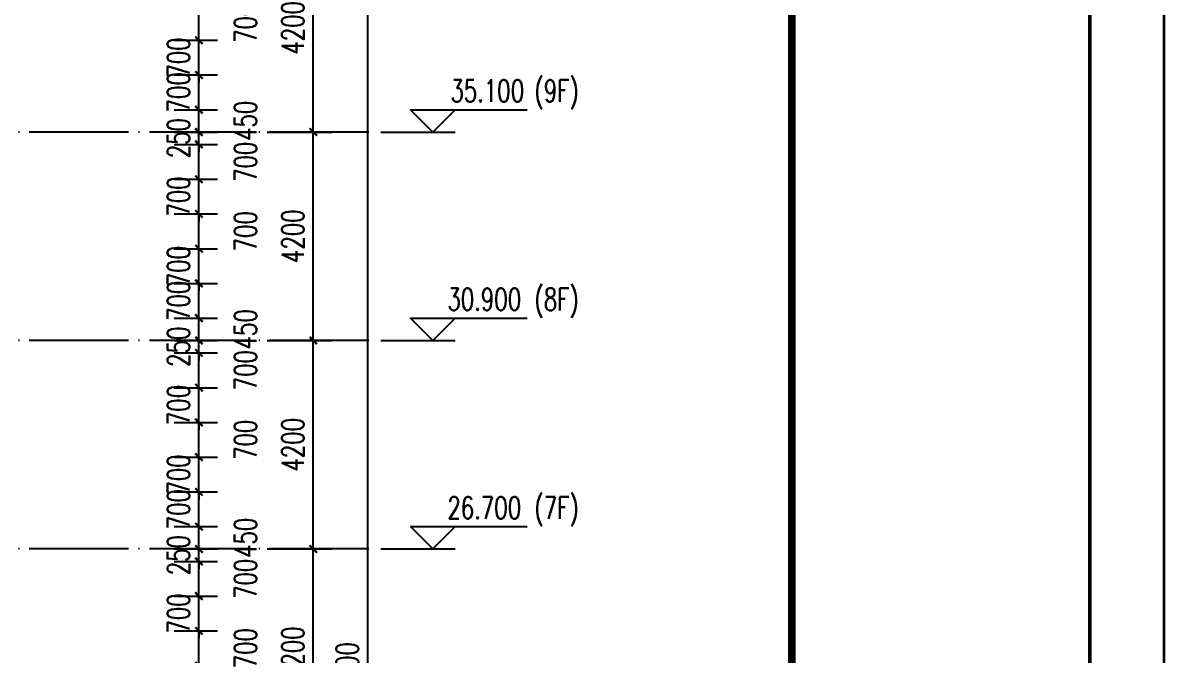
# Model space of a CAD drawing. Header units: millimetres. Extents: x 708158 to 1984082, y -168213 to -53.
# Drawn here: x 1063620 to 1086608, y -61396 to -48657 of the extents above; entities that cross this region are included whole.
import ezdxf

# ---------------------------------------------------------------- set-up
doc = ezdxf.new("R2010")
doc.units = ezdxf.units.MM
doc.header["$LTSCALE"] = 1000
doc.linetypes.add('DOTE', pattern=[2.42, 2, -0.2, 0.02, -0.2])
doc.layers.get('0').update_dxf_attribs({"color": 8})
for name, color, linetype in [('A-AXIS', 1, 'DOTE'), ('DIM_ELEV', 3, 'Continuous'), ('PUB_DIM', 3, 'Continuous'), ('PUB_TEXT', 7, 'Continuous')]:
    doc.layers.add(name, color=color, linetype=linetype)
doc.layers.add('图框', color=4, linetype='Continuous', lineweight=35)
doc.styles.add('_TCH_DIM', font='SIMPLEX', dxfattribs={"bigfont": 'GBCBIG'})
doc.styles.add('_TCH_DIM_T3', font='SIMPLEX', dxfattribs={"width": 0.705882, "bigfont": 'GBCBIG'})
doc.dimstyles.new('_TCH_ARCH&&150', dxfattribs={"dimtxt": 446.25, "dimasz": 150, "dimexe": 375, "dimexo": 450, "dimgap": 189.375, "dimtad": 1, "dimdec": 0, "dimzin": 0, "dimdsep": 46, "dimtxsty": '_TCH_DIM_T3', "dimblk": 'ARCHTICK', "dimcen": 0.09, "dimclrt": 7, "dimazin": 2, "dimtfac": 1, "dimtdec": 0, "dimtix": 1, "dimtmove": 2, "dimatfit": 3, "dimfxl": 1, "dimtolj": 1, "dimtzin": 0, "dimarcsym": 0})

# ---------------------------------------------------------------- blocks, each defined once
blk = doc.blocks.new('A$C998f5811')
at = {"layer": '图框', "color": 4}
blk.add_line((0, 0), (0, 89100), dxfattribs=at)
at = {"layer": '图框', "color": 4, "const_width": 74.2}
blk.add_lwpolyline([(-122400, 1500), (-1500, 1500), (-1500, 87600), (-122400, 87600)], close=True, dxfattribs=at)
at = {"layer": '图框', "const_width": 150}
blk.add_lwpolyline([(-7500, 87600), (-7500, 1500)], dxfattribs=at)
blk = doc.blocks.new('_ArchTick')
at = {"color": 0, "linetype": 'ByBlock', "const_width": 0.3}
blk.add_lwpolyline([(-0.5, -0.5), (0.5, 0.5)], dxfattribs=at)
blk = doc.blocks.new('*D300')
at = {"layer": 'Defpoints', "color": 0, "transparency": 16777216}
for p in [(1066219, -60907), (1067167, -60907), (1066219, -61607)]:
    blk.add_point(p, dxfattribs=at)
at = {"layer": 'PUB_DIM', "color": 0, "lineweight": -2, "transparency": 16777216}
for p, q in [((1066669, -60907), (1067542, -60907)), ((1067167, -61607), (1067167, -60907)), ((1066669, -61607), (1067542, -61607))]:
    blk.add_line(p, q, dxfattribs=at)
at = {"layer": 'PUB_DIM', "color": 0, "lineweight": -2, "transparency": 16777216, "xscale": 150, "yscale": 150, "zscale": 150}
for p, rotation in [((1067167, -60907), 90), ((1067167, -61607), 270)]:
    blk.add_blockref('_ArchTick', p, dxfattribs=dict(at, rotation=rotation))
at = {"layer": 'PUB_DIM', "color": 7, "transparency": 16777216, "insert": (1068105, -61257), "char_height": 446.2, "attachment_point": 5, "rotation": 90, "style": '_TCH_DIM_T3'}
blk.add_mtext('\\A1;700', dxfattribs=at)
blk = doc.blocks.new('*D301')
at = {"layer": 'Defpoints', "color": 0, "transparency": 16777216}
for p in [(1066219, -60207), (1067167, -60207), (1066219, -60907)]:
    blk.add_point(p, dxfattribs=at)
at = {"layer": 'PUB_DIM', "color": 0, "lineweight": -2, "transparency": 16777216}
for p, q in [((1066669, -60207), (1067542, -60207)), ((1067167, -60207), (1067167, -60057)), ((1067167, -60907), (1067167, -60207)), ((1066669, -60907), (1067542, -60907)), ((1067167, -60907), (1067167, -61057))]:
    blk.add_line(p, q, dxfattribs=at)
at = {"layer": 'PUB_DIM', "color": 0, "lineweight": -2, "transparency": 16777216, "xscale": 150, "yscale": 150, "zscale": 150}
for p, rotation in [((1067167, -60207), 270), ((1067167, -60907), 90)]:
    blk.add_blockref('_ArchTick', p, dxfattribs=dict(at, rotation=rotation))
at = {"layer": 'PUB_DIM', "color": 7, "transparency": 16777216, "insert": (1066755, -60557), "char_height": 446.2, "attachment_point": 5, "rotation": 90, "style": '_TCH_DIM_T3'}
blk.add_mtext('\\A1;700', dxfattribs=at)
blk = doc.blocks.new('*D302')
at = {"layer": 'Defpoints', "color": 0, "transparency": 16777216}
for p in [(1066219, -59507), (1067167, -59507), (1066219, -60207)]:
    blk.add_point(p, dxfattribs=at)
at = {"layer": 'PUB_DIM', "color": 0, "lineweight": -2, "transparency": 16777216}
for p, q in [((1066669, -59507), (1067542, -59507)), ((1067167, -60207), (1067167, -59507)), ((1066669, -60207), (1067542, -60207))]:
    blk.add_line(p, q, dxfattribs=at)
at = {"layer": 'PUB_DIM', "color": 0, "lineweight": -2, "transparency": 16777216, "xscale": 150, "yscale": 150, "zscale": 150}
for p, rotation in [((1067167, -59507), 90), ((1067167, -60207), 270)]:
    blk.add_blockref('_ArchTick', p, dxfattribs=dict(at, rotation=rotation))
at = {"layer": 'PUB_DIM', "color": 7, "transparency": 16777216, "insert": (1068105, -59857), "char_height": 446.2, "attachment_point": 5, "rotation": 90, "style": '_TCH_DIM_T3'}
blk.add_mtext('\\A1;700', dxfattribs=at)
blk = doc.blocks.new('*D303')
at = {"layer": 'Defpoints', "color": 0, "transparency": 16777216}
for p in [(1066219, -59257), (1067167, -59257), (1066219, -59507)]:
    blk.add_point(p, dxfattribs=at)
at = {"layer": 'PUB_DIM', "color": 0, "lineweight": -2, "transparency": 16777216}
for p, q in [((1066669, -59257), (1067542, -59257)), ((1067167, -59257), (1067167, -59107)), ((1067167, -59507), (1067167, -59257)), ((1066669, -59507), (1067542, -59507)), ((1067167, -59507), (1067167, -59657))]:
    blk.add_line(p, q, dxfattribs=at)
at = {"layer": 'PUB_DIM', "color": 0, "lineweight": -2, "transparency": 16777216, "xscale": 150, "yscale": 150, "zscale": 150}
for p, rotation in [((1067167, -59257), 270), ((1067167, -59507), 90)]:
    blk.add_blockref('_ArchTick', p, dxfattribs=dict(at, rotation=rotation))
at = {"layer": 'PUB_DIM', "color": 7, "transparency": 16777216, "insert": (1066755, -59382), "char_height": 446.2, "attachment_point": 5, "rotation": 90, "style": '_TCH_DIM_T3'}
blk.add_mtext('\\A1;250', dxfattribs=at)
blk = doc.blocks.new('*D304')
at = {"layer": 'Defpoints', "color": 0, "transparency": 16777216}
for p in [(1066219, -58807), (1067167, -58807), (1066219, -59257)]:
    blk.add_point(p, dxfattribs=at)
at = {"layer": 'PUB_DIM', "color": 0, "lineweight": -2, "transparency": 16777216}
for p, q in [((1066669, -58807), (1067542, -58807)), ((1067167, -59257), (1067167, -58807)), ((1066669, -59257), (1067542, -59257))]:
    blk.add_line(p, q, dxfattribs=at)
at = {"layer": 'PUB_DIM', "color": 0, "lineweight": -2, "transparency": 16777216, "xscale": 150, "yscale": 150, "zscale": 150}
for p, rotation in [((1067167, -58807), 90), ((1067167, -59257), 270)]:
    blk.add_blockref('_ArchTick', p, dxfattribs=dict(at, rotation=rotation))
at = {"layer": 'PUB_DIM', "color": 7, "transparency": 16777216, "insert": (1068105, -59032), "char_height": 446.2, "attachment_point": 5, "rotation": 90, "style": '_TCH_DIM_T3'}
blk.add_mtext('\\A1;450', dxfattribs=at)
blk = doc.blocks.new('*D305')
at = {"layer": 'Defpoints', "color": 0, "transparency": 16777216}
for p in [(1066219, -58107), (1067167, -58107), (1066219, -58807)]:
    blk.add_point(p, dxfattribs=at)
at = {"layer": 'PUB_DIM', "color": 0, "lineweight": -2, "transparency": 16777216}
for p, q in [((1066669, -58107), (1067542, -58107)), ((1067167, -58807), (1067167, -58107)), ((1066669, -58807), (1067542, -58807))]:
    blk.add_line(p, q, dxfattribs=at)
at = {"layer": 'PUB_DIM', "color": 0, "lineweight": -2, "transparency": 16777216, "xscale": 150, "yscale": 150, "zscale": 150}
for p, rotation in [((1067167, -58107), 90), ((1067167, -58807), 270)]:
    blk.add_blockref('_ArchTick', p, dxfattribs=dict(at, rotation=rotation))
at = {"layer": 'PUB_DIM', "color": 7, "transparency": 16777216, "insert": (1066755, -58457), "char_height": 446.2, "attachment_point": 5, "rotation": 90, "style": '_TCH_DIM_T3'}
blk.add_mtext('\\A1;700', dxfattribs=at)
blk = doc.blocks.new('*D306')
at = {"layer": 'Defpoints', "color": 0, "transparency": 16777216}
for p in [(1066219, -57407), (1067167, -57407), (1066219, -58107)]:
    blk.add_point(p, dxfattribs=at)
at = {"layer": 'PUB_DIM', "color": 0, "lineweight": -2, "transparency": 16777216}
for p, q in [((1066669, -57407), (1067542, -57407)), ((1067167, -57407), (1067167, -57257)), ((1067167, -58107), (1067167, -57407)), ((1066669, -58107), (1067542, -58107)), ((1067167, -58107), (1067167, -58257))]:
    blk.add_line(p, q, dxfattribs=at)
at = {"layer": 'PUB_DIM', "color": 0, "lineweight": -2, "transparency": 16777216, "xscale": 150, "yscale": 150, "zscale": 150}
for p, rotation in [((1067167, -57407), 270), ((1067167, -58107), 90)]:
    blk.add_blockref('_ArchTick', p, dxfattribs=dict(at, rotation=rotation))
at = {"layer": 'PUB_DIM', "color": 7, "transparency": 16777216, "insert": (1066755, -57757), "char_height": 446.2, "attachment_point": 5, "rotation": 90, "style": '_TCH_DIM_T3'}
blk.add_mtext('\\A1;700', dxfattribs=at)
blk = doc.blocks.new('*D307')
at = {"layer": 'Defpoints', "color": 0, "transparency": 16777216}
for p in [(1066219, -56707), (1067167, -56707), (1066219, -57407)]:
    blk.add_point(p, dxfattribs=at)
at = {"layer": 'PUB_DIM', "color": 0, "lineweight": -2, "transparency": 16777216}
for p, q in [((1066669, -56707), (1067542, -56707)), ((1067167, -57407), (1067167, -56707)), ((1066669, -57407), (1067542, -57407))]:
    blk.add_line(p, q, dxfattribs=at)
at = {"layer": 'PUB_DIM', "color": 0, "lineweight": -2, "transparency": 16777216, "xscale": 150, "yscale": 150, "zscale": 150}
for p, rotation in [((1067167, -56707), 90), ((1067167, -57407), 270)]:
    blk.add_blockref('_ArchTick', p, dxfattribs=dict(at, rotation=rotation))
at = {"layer": 'PUB_DIM', "color": 7, "transparency": 16777216, "insert": (1068105, -57057), "char_height": 446.2, "attachment_point": 5, "rotation": 90, "style": '_TCH_DIM_T3'}
blk.add_mtext('\\A1;700', dxfattribs=at)
blk = doc.blocks.new('*D308')
at = {"layer": 'Defpoints', "color": 0, "transparency": 16777216}
for p in [(1066219, -56007), (1067167, -56007), (1066219, -56707)]:
    blk.add_point(p, dxfattribs=at)
at = {"layer": 'PUB_DIM', "color": 0, "lineweight": -2, "transparency": 16777216}
for p, q in [((1067167, -56007), (1067167, -55857)), ((1066669, -56007), (1067542, -56007)), ((1067167, -56707), (1067167, -56007)), ((1066669, -56707), (1067542, -56707)), ((1067167, -56707), (1067167, -56857))]:
    blk.add_line(p, q, dxfattribs=at)
at = {"layer": 'PUB_DIM', "color": 0, "lineweight": -2, "transparency": 16777216, "xscale": 150, "yscale": 150, "zscale": 150}
for p, rotation in [((1067167, -56007), 270), ((1067167, -56707), 90)]:
    blk.add_blockref('_ArchTick', p, dxfattribs=dict(at, rotation=rotation))
at = {"layer": 'PUB_DIM', "color": 7, "transparency": 16777216, "insert": (1066755, -56357), "char_height": 446.2, "attachment_point": 5, "rotation": 90, "style": '_TCH_DIM_T3'}
blk.add_mtext('\\A1;700', dxfattribs=at)
blk = doc.blocks.new('*D309')
at = {"layer": 'Defpoints', "color": 0, "transparency": 16777216}
for p in [(1066219, -55307), (1067167, -55307), (1066219, -56007)]:
    blk.add_point(p, dxfattribs=at)
at = {"layer": 'PUB_DIM', "color": 0, "lineweight": -2, "transparency": 16777216}
for p, q in [((1066669, -55307), (1067542, -55307)), ((1067167, -56007), (1067167, -55307)), ((1066669, -56007), (1067542, -56007))]:
    blk.add_line(p, q, dxfattribs=at)
at = {"layer": 'PUB_DIM', "color": 0, "lineweight": -2, "transparency": 16777216, "xscale": 150, "yscale": 150, "zscale": 150}
for p, rotation in [((1067167, -55307), 90), ((1067167, -56007), 270)]:
    blk.add_blockref('_ArchTick', p, dxfattribs=dict(at, rotation=rotation))
at = {"layer": 'PUB_DIM', "color": 7, "transparency": 16777216, "insert": (1068105, -55657), "char_height": 446.2, "attachment_point": 5, "rotation": 90, "style": '_TCH_DIM_T3'}
blk.add_mtext('\\A1;700', dxfattribs=at)
blk = doc.blocks.new('*D310')
at = {"layer": 'Defpoints', "color": 0, "transparency": 16777216}
for p in [(1066219, -55057), (1067167, -55057), (1066219, -55307)]:
    blk.add_point(p, dxfattribs=at)
at = {"layer": 'PUB_DIM', "color": 0, "lineweight": -2, "transparency": 16777216}
for p, q in [((1067167, -55057), (1067167, -54907)), ((1066669, -55057), (1067542, -55057)), ((1067167, -55307), (1067167, -55057)), ((1066669, -55307), (1067542, -55307)), ((1067167, -55307), (1067167, -55457))]:
    blk.add_line(p, q, dxfattribs=at)
at = {"layer": 'PUB_DIM', "color": 0, "lineweight": -2, "transparency": 16777216, "xscale": 150, "yscale": 150, "zscale": 150}
for p, rotation in [((1067167, -55057), 270), ((1067167, -55307), 90)]:
    blk.add_blockref('_ArchTick', p, dxfattribs=dict(at, rotation=rotation))
at = {"layer": 'PUB_DIM', "color": 7, "transparency": 16777216, "insert": (1066755, -55182), "char_height": 446.2, "attachment_point": 5, "rotation": 90, "style": '_TCH_DIM_T3'}
blk.add_mtext('\\A1;250', dxfattribs=at)
blk = doc.blocks.new('*D311')
at = {"layer": 'Defpoints', "color": 0, "transparency": 16777216}
for p in [(1066219, -54607), (1067167, -54607), (1066219, -55057)]:
    blk.add_point(p, dxfattribs=at)
at = {"layer": 'PUB_DIM', "color": 0, "lineweight": -2, "transparency": 16777216}
for p, q in [((1066669, -54607), (1067542, -54607)), ((1067167, -55057), (1067167, -54607)), ((1066669, -55057), (1067542, -55057))]:
    blk.add_line(p, q, dxfattribs=at)
at = {"layer": 'PUB_DIM', "color": 0, "lineweight": -2, "transparency": 16777216, "xscale": 150, "yscale": 150, "zscale": 150}
for p, rotation in [((1067167, -54607), 90), ((1067167, -55057), 270)]:
    blk.add_blockref('_ArchTick', p, dxfattribs=dict(at, rotation=rotation))
at = {"layer": 'PUB_DIM', "color": 7, "transparency": 16777216, "insert": (1068105, -54832), "char_height": 446.2, "attachment_point": 5, "rotation": 90, "style": '_TCH_DIM_T3'}
blk.add_mtext('\\A1;450', dxfattribs=at)
blk = doc.blocks.new('*D312')
at = {"layer": 'Defpoints', "color": 0, "transparency": 16777216}
for p in [(1066219, -53907), (1067167, -53907), (1066219, -54607)]:
    blk.add_point(p, dxfattribs=at)
at = {"layer": 'PUB_DIM', "color": 0, "lineweight": -2, "transparency": 16777216}
for p, q in [((1066669, -53907), (1067542, -53907)), ((1067167, -54607), (1067167, -53907)), ((1066669, -54607), (1067542, -54607))]:
    blk.add_line(p, q, dxfattribs=at)
at = {"layer": 'PUB_DIM', "color": 0, "lineweight": -2, "transparency": 16777216, "xscale": 150, "yscale": 150, "zscale": 150}
for p, rotation in [((1067167, -53907), 90), ((1067167, -54607), 270)]:
    blk.add_blockref('_ArchTick', p, dxfattribs=dict(at, rotation=rotation))
at = {"layer": 'PUB_DIM', "color": 7, "transparency": 16777216, "insert": (1066755, -54257), "char_height": 446.2, "attachment_point": 5, "rotation": 90, "style": '_TCH_DIM_T3'}
blk.add_mtext('\\A1;700', dxfattribs=at)
blk = doc.blocks.new('*D313')
at = {"layer": 'Defpoints', "color": 0, "transparency": 16777216}
for p in [(1066219, -53207), (1067167, -53207), (1066219, -53907)]:
    blk.add_point(p, dxfattribs=at)
at = {"layer": 'PUB_DIM', "color": 0, "lineweight": -2, "transparency": 16777216}
for p, q in [((1067167, -53207), (1067167, -53057)), ((1066669, -53207), (1067542, -53207)), ((1067167, -53907), (1067167, -53207)), ((1066669, -53907), (1067542, -53907)), ((1067167, -53907), (1067167, -54057))]:
    blk.add_line(p, q, dxfattribs=at)
at = {"layer": 'PUB_DIM', "color": 0, "lineweight": -2, "transparency": 16777216, "xscale": 150, "yscale": 150, "zscale": 150}
for p, rotation in [((1067167, -53207), 270), ((1067167, -53907), 90)]:
    blk.add_blockref('_ArchTick', p, dxfattribs=dict(at, rotation=rotation))
at = {"layer": 'PUB_DIM', "color": 7, "transparency": 16777216, "insert": (1066755, -53557), "char_height": 446.2, "attachment_point": 5, "rotation": 90, "style": '_TCH_DIM_T3'}
blk.add_mtext('\\A1;700', dxfattribs=at)
blk = doc.blocks.new('*D314')
at = {"layer": 'Defpoints', "color": 0, "transparency": 16777216}
for p in [(1066219, -52507), (1067167, -52507), (1066219, -53207)]:
    blk.add_point(p, dxfattribs=at)
at = {"layer": 'PUB_DIM', "color": 0, "lineweight": -2, "transparency": 16777216}
for p, q in [((1066669, -52507), (1067542, -52507)), ((1067167, -53207), (1067167, -52507)), ((1066669, -53207), (1067542, -53207))]:
    blk.add_line(p, q, dxfattribs=at)
at = {"layer": 'PUB_DIM', "color": 0, "lineweight": -2, "transparency": 16777216, "xscale": 150, "yscale": 150, "zscale": 150}
for p, rotation in [((1067167, -52507), 90), ((1067167, -53207), 270)]:
    blk.add_blockref('_ArchTick', p, dxfattribs=dict(at, rotation=rotation))
at = {"layer": 'PUB_DIM', "color": 7, "transparency": 16777216, "insert": (1068105, -52857), "char_height": 446.2, "attachment_point": 5, "rotation": 90, "style": '_TCH_DIM_T3'}
blk.add_mtext('\\A1;700', dxfattribs=at)
blk = doc.blocks.new('*D315')
at = {"layer": 'Defpoints', "color": 0, "transparency": 16777216}
for p in [(1066219, -51807), (1067167, -51807), (1066219, -52507)]:
    blk.add_point(p, dxfattribs=at)
at = {"layer": 'PUB_DIM', "color": 0, "lineweight": -2, "transparency": 16777216}
for p, q in [((1067167, -51807), (1067167, -51657)), ((1066669, -51807), (1067542, -51807)), ((1067167, -52507), (1067167, -51807)), ((1066669, -52507), (1067542, -52507)), ((1067167, -52507), (1067167, -52657))]:
    blk.add_line(p, q, dxfattribs=at)
at = {"layer": 'PUB_DIM', "color": 0, "lineweight": -2, "transparency": 16777216, "xscale": 150, "yscale": 150, "zscale": 150}
for p, rotation in [((1067167, -51807), 270), ((1067167, -52507), 90)]:
    blk.add_blockref('_ArchTick', p, dxfattribs=dict(at, rotation=rotation))
at = {"layer": 'PUB_DIM', "color": 7, "transparency": 16777216, "insert": (1066755, -52157), "char_height": 446.2, "attachment_point": 5, "rotation": 90, "style": '_TCH_DIM_T3'}
blk.add_mtext('\\A1;700', dxfattribs=at)
blk = doc.blocks.new('*D316')
at = {"layer": 'Defpoints', "color": 0, "transparency": 16777216}
for p in [(1066219, -51107), (1067167, -51107), (1066219, -51807)]:
    blk.add_point(p, dxfattribs=at)
at = {"layer": 'PUB_DIM', "color": 0, "lineweight": -2, "transparency": 16777216}
for p, q in [((1066669, -51107), (1067542, -51107)), ((1067167, -51807), (1067167, -51107)), ((1066669, -51807), (1067542, -51807))]:
    blk.add_line(p, q, dxfattribs=at)
at = {"layer": 'PUB_DIM', "color": 0, "lineweight": -2, "transparency": 16777216, "xscale": 150, "yscale": 150, "zscale": 150}
for p, rotation in [((1067167, -51107), 90), ((1067167, -51807), 270)]:
    blk.add_blockref('_ArchTick', p, dxfattribs=dict(at, rotation=rotation))
at = {"layer": 'PUB_DIM', "color": 7, "transparency": 16777216, "insert": (1068105, -51457), "char_height": 446.2, "attachment_point": 5, "rotation": 90, "style": '_TCH_DIM_T3'}
blk.add_mtext('\\A1;700', dxfattribs=at)
blk = doc.blocks.new('*D317')
at = {"layer": 'Defpoints', "color": 0, "transparency": 16777216}
for p in [(1066219, -50857), (1067167, -50857), (1066219, -51107)]:
    blk.add_point(p, dxfattribs=at)
at = {"layer": 'PUB_DIM', "color": 0, "lineweight": -2, "transparency": 16777216}
for p, q in [((1067167, -50857), (1067167, -50707)), ((1066669, -50857), (1067542, -50857)), ((1067167, -51107), (1067167, -50857)), ((1066669, -51107), (1067542, -51107)), ((1067167, -51107), (1067167, -51257))]:
    blk.add_line(p, q, dxfattribs=at)
at = {"layer": 'PUB_DIM', "color": 0, "lineweight": -2, "transparency": 16777216, "xscale": 150, "yscale": 150, "zscale": 150}
for p, rotation in [((1067167, -50857), 270), ((1067167, -51107), 90)]:
    blk.add_blockref('_ArchTick', p, dxfattribs=dict(at, rotation=rotation))
at = {"layer": 'PUB_DIM', "color": 7, "transparency": 16777216, "insert": (1066755, -50982), "char_height": 446.2, "attachment_point": 5, "rotation": 90, "style": '_TCH_DIM_T3'}
blk.add_mtext('\\A1;250', dxfattribs=at)
blk = doc.blocks.new('*D318')
at = {"layer": 'Defpoints', "color": 0, "transparency": 16777216}
for p in [(1066219, -50407), (1067167, -50407), (1066219, -50857)]:
    blk.add_point(p, dxfattribs=at)
at = {"layer": 'PUB_DIM', "color": 0, "lineweight": -2, "transparency": 16777216}
for p, q in [((1066669, -50407), (1067542, -50407)), ((1067167, -50857), (1067167, -50407)), ((1066669, -50857), (1067542, -50857))]:
    blk.add_line(p, q, dxfattribs=at)
at = {"layer": 'PUB_DIM', "color": 0, "lineweight": -2, "transparency": 16777216, "xscale": 150, "yscale": 150, "zscale": 150}
for p, rotation in [((1067167, -50407), 90), ((1067167, -50857), 270)]:
    blk.add_blockref('_ArchTick', p, dxfattribs=dict(at, rotation=rotation))
at = {"layer": 'PUB_DIM', "color": 7, "transparency": 16777216, "insert": (1068105, -50632), "char_height": 446.2, "attachment_point": 5, "rotation": 90, "style": '_TCH_DIM_T3'}
blk.add_mtext('\\A1;450', dxfattribs=at)
blk = doc.blocks.new('*D319')
at = {"layer": 'Defpoints', "color": 0, "transparency": 16777216}
for p in [(1066219, -49707), (1067167, -49707), (1066219, -50407)]:
    blk.add_point(p, dxfattribs=at)
at = {"layer": 'PUB_DIM', "color": 0, "lineweight": -2, "transparency": 16777216}
for p, q in [((1066669, -49707), (1067542, -49707)), ((1067167, -50407), (1067167, -49707)), ((1066669, -50407), (1067542, -50407))]:
    blk.add_line(p, q, dxfattribs=at)
at = {"layer": 'PUB_DIM', "color": 0, "lineweight": -2, "transparency": 16777216, "xscale": 150, "yscale": 150, "zscale": 150}
for p, rotation in [((1067167, -49707), 90), ((1067167, -50407), 270)]:
    blk.add_blockref('_ArchTick', p, dxfattribs=dict(at, rotation=rotation))
at = {"layer": 'PUB_DIM', "color": 7, "transparency": 16777216, "insert": (1066755, -50057), "char_height": 446.2, "attachment_point": 5, "rotation": 90, "style": '_TCH_DIM_T3'}
blk.add_mtext('\\A1;700', dxfattribs=at)
blk = doc.blocks.new('*D320')
at = {"layer": 'Defpoints', "color": 0, "transparency": 16777216}
for p in [(1066219, -49007), (1067167, -49007), (1066219, -49707)]:
    blk.add_point(p, dxfattribs=at)
at = {"layer": 'PUB_DIM', "color": 0, "lineweight": -2, "transparency": 16777216}
for p, q in [((1067167, -49007), (1067167, -48857)), ((1066669, -49007), (1067542, -49007)), ((1067167, -49707), (1067167, -49007)), ((1066669, -49707), (1067542, -49707)), ((1067167, -49707), (1067167, -49857))]:
    blk.add_line(p, q, dxfattribs=at)
at = {"layer": 'PUB_DIM', "color": 0, "lineweight": -2, "transparency": 16777216, "xscale": 150, "yscale": 150, "zscale": 150}
for p, rotation in [((1067167, -49007), 270), ((1067167, -49707), 90)]:
    blk.add_blockref('_ArchTick', p, dxfattribs=dict(at, rotation=rotation))
at = {"layer": 'PUB_DIM', "color": 7, "transparency": 16777216, "insert": (1066755, -49357), "char_height": 446.2, "attachment_point": 5, "rotation": 90, "style": '_TCH_DIM_T3'}
blk.add_mtext('\\A1;700', dxfattribs=at)
blk = doc.blocks.new('*D321')
at = {"layer": 'Defpoints', "color": 0, "transparency": 16777216}
for p in [(1066219, -48307), (1067167, -48307), (1066219, -49007)]:
    blk.add_point(p, dxfattribs=at)
at = {"layer": 'PUB_DIM', "color": 0, "lineweight": -2, "transparency": 16777216}
for p, q in [((1066669, -48307), (1067542, -48307)), ((1067167, -49007), (1067167, -48307)), ((1066669, -49007), (1067542, -49007))]:
    blk.add_line(p, q, dxfattribs=at)
at = {"layer": 'PUB_DIM', "color": 0, "lineweight": -2, "transparency": 16777216, "xscale": 150, "yscale": 150, "zscale": 150}
for p, rotation in [((1067167, -48307), 90), ((1067167, -49007), 270)]:
    blk.add_blockref('_ArchTick', p, dxfattribs=dict(at, rotation=rotation))
at = {"layer": 'PUB_DIM', "color": 7, "transparency": 16777216, "insert": (1068105, -48657), "char_height": 446.2, "attachment_point": 5, "rotation": 90, "style": '_TCH_DIM_T3'}
blk.add_mtext('\\A1;700', dxfattribs=at)
blk = doc.blocks.new('*D755')
at = {"layer": 'Defpoints', "color": 0, "transparency": 16777216}
for p in [(1068094, -37657), (1070567, -37657), (1068094, -85957)]:
    blk.add_point(p, dxfattribs=at)
at = {"layer": 'PUB_DIM', "color": 0, "lineweight": -2, "transparency": 16777216}
for p, q in [((1068544, -37657), (1070942, -37657)), ((1070567, -85957), (1070567, -37657)), ((1068544, -85957), (1070942, -85957))]:
    blk.add_line(p, q, dxfattribs=at)
at = {"layer": 'PUB_DIM', "color": 0, "lineweight": -2, "transparency": 16777216, "xscale": 150, "yscale": 150, "zscale": 150}
for p, rotation in [((1070567, -37657), 90), ((1070567, -85957), 270)]:
    blk.add_blockref('_ArchTick', p, dxfattribs=dict(at, rotation=rotation))
at = {"layer": 'PUB_DIM', "color": 7, "transparency": 16777216, "insert": (1070155, -61807), "char_height": 446.2, "attachment_point": 5, "rotation": 90, "style": '_TCH_DIM_T3'}
blk.add_mtext('\\A1;48300', dxfattribs=at)
blk = doc.blocks.new('*D761')
at = {"layer": 'Defpoints', "color": 0, "transparency": 16777216}
for p in [(1068094, -59257), (1069471, -59257), (1068094, -63457)]:
    blk.add_point(p, dxfattribs=at)
at = {"layer": 'PUB_DIM', "color": 0, "lineweight": -2, "transparency": 16777216}
for p, q in [((1068544, -59257), (1069846, -59257)), ((1069471, -63457), (1069471, -59257)), ((1068544, -63457), (1069846, -63457))]:
    blk.add_line(p, q, dxfattribs=at)
at = {"layer": 'PUB_DIM', "color": 0, "lineweight": -2, "transparency": 16777216, "xscale": 150, "yscale": 150, "zscale": 150}
for p, rotation in [((1069471, -59257), 90), ((1069471, -63457), 270)]:
    blk.add_blockref('_ArchTick', p, dxfattribs=dict(at, rotation=rotation))
at = {"layer": 'PUB_DIM', "color": 7, "transparency": 16777216, "insert": (1069058, -61357), "char_height": 446.2, "attachment_point": 5, "rotation": 90, "style": '_TCH_DIM_T3'}
blk.add_mtext('\\A1;4200', dxfattribs=at)
blk = doc.blocks.new('*D762')
at = {"layer": 'Defpoints', "color": 0, "transparency": 16777216}
for p in [(1068094, -55057), (1069471, -55057), (1068094, -59257)]:
    blk.add_point(p, dxfattribs=at)
at = {"layer": 'PUB_DIM', "color": 0, "lineweight": -2, "transparency": 16777216}
for p, q in [((1068544, -55057), (1069846, -55057)), ((1069471, -59257), (1069471, -55057)), ((1068544, -59257), (1069846, -59257))]:
    blk.add_line(p, q, dxfattribs=at)
at = {"layer": 'PUB_DIM', "color": 0, "lineweight": -2, "transparency": 16777216, "xscale": 150, "yscale": 150, "zscale": 150}
for p, rotation in [((1069471, -55057), 90), ((1069471, -59257), 270)]:
    blk.add_blockref('_ArchTick', p, dxfattribs=dict(at, rotation=rotation))
at = {"layer": 'PUB_DIM', "color": 7, "transparency": 16777216, "insert": (1069058, -57157), "char_height": 446.2, "attachment_point": 5, "rotation": 90, "style": '_TCH_DIM_T3'}
blk.add_mtext('\\A1;4200', dxfattribs=at)
blk = doc.blocks.new('*D763')
at = {"layer": 'Defpoints', "color": 0, "transparency": 16777216}
for p in [(1068094, -50857), (1069471, -50857), (1068094, -55057)]:
    blk.add_point(p, dxfattribs=at)
at = {"layer": 'PUB_DIM', "color": 0, "lineweight": -2, "transparency": 16777216}
for p, q in [((1068544, -50857), (1069846, -50857)), ((1069471, -55057), (1069471, -50857)), ((1068544, -55057), (1069846, -55057))]:
    blk.add_line(p, q, dxfattribs=at)
at = {"layer": 'PUB_DIM', "color": 0, "lineweight": -2, "transparency": 16777216, "xscale": 150, "yscale": 150, "zscale": 150}
for p, rotation in [((1069471, -50857), 90), ((1069471, -55057), 270)]:
    blk.add_blockref('_ArchTick', p, dxfattribs=dict(at, rotation=rotation))
at = {"layer": 'PUB_DIM', "color": 7, "transparency": 16777216, "insert": (1069058, -52957), "char_height": 446.2, "attachment_point": 5, "rotation": 90, "style": '_TCH_DIM_T3'}
blk.add_mtext('\\A1;4200', dxfattribs=at)
blk = doc.blocks.new('*D764')
at = {"layer": 'Defpoints', "color": 0, "transparency": 16777216}
for p in [(1068094, -46657), (1069471, -46657), (1068094, -50857)]:
    blk.add_point(p, dxfattribs=at)
at = {"layer": 'PUB_DIM', "color": 0, "lineweight": -2, "transparency": 16777216}
for p, q in [((1068544, -46657), (1069846, -46657)), ((1069471, -50857), (1069471, -46657)), ((1068544, -50857), (1069846, -50857))]:
    blk.add_line(p, q, dxfattribs=at)
at = {"layer": 'PUB_DIM', "color": 0, "lineweight": -2, "transparency": 16777216, "xscale": 150, "yscale": 150, "zscale": 150}
for p, rotation in [((1069471, -46657), 90), ((1069471, -50857), 270)]:
    blk.add_blockref('_ArchTick', p, dxfattribs=dict(at, rotation=rotation))
at = {"layer": 'PUB_DIM', "color": 7, "transparency": 16777216, "insert": (1069058, -48757), "char_height": 446.2, "attachment_point": 5, "rotation": 90, "style": '_TCH_DIM_T3'}
blk.add_mtext('\\A1;4200', dxfattribs=at)

msp = doc.modelspace()

# ---------------------------------------------------------------- linework, layer by layer
at = {"layer": 'A-AXIS'}
for p, q in [((1070590.5, -50856.7), (1028603.6, -50856.7)), ((1070590.5, -55056.7), (1028603.6, -55056.7)), ((1070590.5, -59256.7), (1028603.6, -59256.7))]:
    msp.add_line(p, q, dxfattribs=at)
at = {"layer": 'DIM_ELEV'}
for p, q in [((1071877.9, -50856.7), (1071427.9, -50406.7)), ((1071427.9, -50406.7), (1073775.4, -50406.7)), ((1071877.9, -50856.7), (1072327.9, -50406.7)), ((1070827.9, -50856.7), (1072327.9, -50856.7)), ((1071877.9, -55056.7), (1071427.9, -54606.7)), ((1071427.9, -54606.7), (1073775.4, -54606.7)), ((1071877.9, -55056.7), (1072327.9, -54606.7)), ((1070827.9, -55056.7), (1072327.9, -55056.7)), ((1071877.9, -59256.7), (1071427.9, -58806.7)), ((1071427.9, -58806.7), (1073775.4, -58806.7)), ((1071877.9, -59256.7), (1072327.9, -58806.7)), ((1070827.9, -59256.7), (1072327.9, -59256.7))]:
    msp.add_line(p, q, dxfattribs=at)

# ---------------------------------------------------------------- block references
msp.add_blockref('A$C998f5811', (1086607.6, -107699.9))

# ---------------------------------------------------------------- texts
at = {"layer": 'PUB_TEXT', "style": '_TCH_DIM', "width": 0.705882}
for s, p in [('35.100', (1072230.4, -50249.2)), ('(9F)', (1073925.4, -50249.2)), ('30.900', (1072170.4, -54449.2)), ('(8F)', (1073925.4, -54449.2)), ('(7F)', (1073925.4, -58649.2)), ('26.700', (1072170.4, -58649.2))]:
    msp.add_text(s, height=446.25, dxfattribs=at).set_placement(p)

# ---------------------------------------------------------------- dimensions: what is measured, and where the dimension line sits
at = {"layer": 'PUB_DIM'}
for p1, p2, distance, picture, middle in [((1068094.2, -85956.7), (1068094.2, -37656.7), -2473.1, '*D755', (1070154.8, -61806.7)), ((1068094.2, -50856.7), (1068094.2, -46656.7), -1376.7, '*D764', (1069058.4, -48756.7)), ((1066219.5, -49706.7), (1066219.5, -49006.7), -947.8, '*D320', (1066754.7, -49356.7)), ((1066219.5, -51106.7), (1066219.5, -50856.7), -947.8, '*D317', (1066754.7, -50981.7)), ((1068094.2, -55056.7), (1068094.2, -50856.7), -1376.7, '*D763', (1069058.4, -52956.7)), ((1066219.5, -52506.7), (1066219.5, -51806.7), -947.8, '*D315', (1066754.7, -52156.7)), ((1066219.5, -53906.7), (1066219.5, -53206.7), -947.8, '*D313', (1066754.7, -53556.7)), ((1066219.5, -55306.7), (1066219.5, -55056.7), -947.8, '*D310', (1066754.7, -55181.7)), ((1068094.2, -59256.7), (1068094.2, -55056.7), -1376.7, '*D762', (1069058.4, -57156.7)), ((1066219.5, -56706.7), (1066219.5, -56006.7), -947.8, '*D308', (1066754.7, -56356.7)), ((1066219.5, -58106.7), (1066219.5, -57406.7), -947.8, '*D306', (1066754.7, -57756.7)), ((1066219.5, -59506.7), (1066219.5, -59256.7), -947.8, '*D303', (1066754.7, -59381.7)), ((1068094.2, -63456.7), (1068094.2, -59256.7), -1376.7, '*D761', (1069058.4, -61356.7)), ((1066219.5, -60906.7), (1066219.5, -60206.7), -947.8, '*D301', (1066754.7, -60556.7))]:
    dim = msp.add_aligned_dim(p1=p1, p2=p2, distance=distance, dimstyle='_TCH_ARCH&&150', dxfattribs=at)
    dim.commit()
    dim.dimension.update_dxf_attribs({"geometry": picture, "text_midpoint": middle})
for base, p1, p2, picture, middle in [((1067167.2, -48306.7), (1066219.5, -49006.7), (1066219.5, -48306.7), '*D321', (1068104.7, -48656.7)), ((1067167.2, -49706.7), (1066219.5, -50406.7), (1066219.5, -49706.7), '*D319', (1066754.7, -50056.7)), ((1067167.2, -50406.7), (1066219.5, -50856.7), (1066219.5, -50406.7), '*D318', (1068104.7, -50631.7)), ((1067167.2, -51106.7), (1066219.5, -51806.7), (1066219.5, -51106.7), '*D316', (1068104.7, -51456.7)), ((1067167.2, -52506.7), (1066219.5, -53206.7), (1066219.5, -52506.7), '*D314', (1068104.7, -52856.7)), ((1067167.2, -53906.7), (1066219.5, -54606.7), (1066219.5, -53906.7), '*D312', (1066754.7, -54256.7)), ((1067167.2, -54606.7), (1066219.5, -55056.7), (1066219.5, -54606.7), '*D311', (1068104.7, -54831.7)), ((1067167.2, -55306.7), (1066219.5, -56006.7), (1066219.5, -55306.7), '*D309', (1068104.7, -55656.7)), ((1067167.2, -56706.7), (1066219.5, -57406.7), (1066219.5, -56706.7), '*D307', (1068104.7, -57056.7)), ((1067167.2, -58106.7), (1066219.5, -58806.7), (1066219.5, -58106.7), '*D305', (1066754.7, -58456.7)), ((1067167.2, -58806.7), (1066219.5, -59256.7), (1066219.5, -58806.7), '*D304', (1068104.7, -59031.7)), ((1067167.2, -59506.7), (1066219.5, -60206.7), (1066219.5, -59506.7), '*D302', (1068104.7, -59856.7)), ((1067167.2, -60906.7), (1066219.5, -61606.7), (1066219.5, -60906.7), '*D300', (1068104.7, -61256.7))]:
    dim = msp.add_linear_dim(base=base, p1=p1, p2=p2, angle=90, dimstyle='_TCH_ARCH&&150', dxfattribs=at)
    dim.commit()
    dim.dimension.update_dxf_attribs({"geometry": picture, "text_midpoint": middle, "dimtype": 129})

doc.saveas('drawing.dxf')
